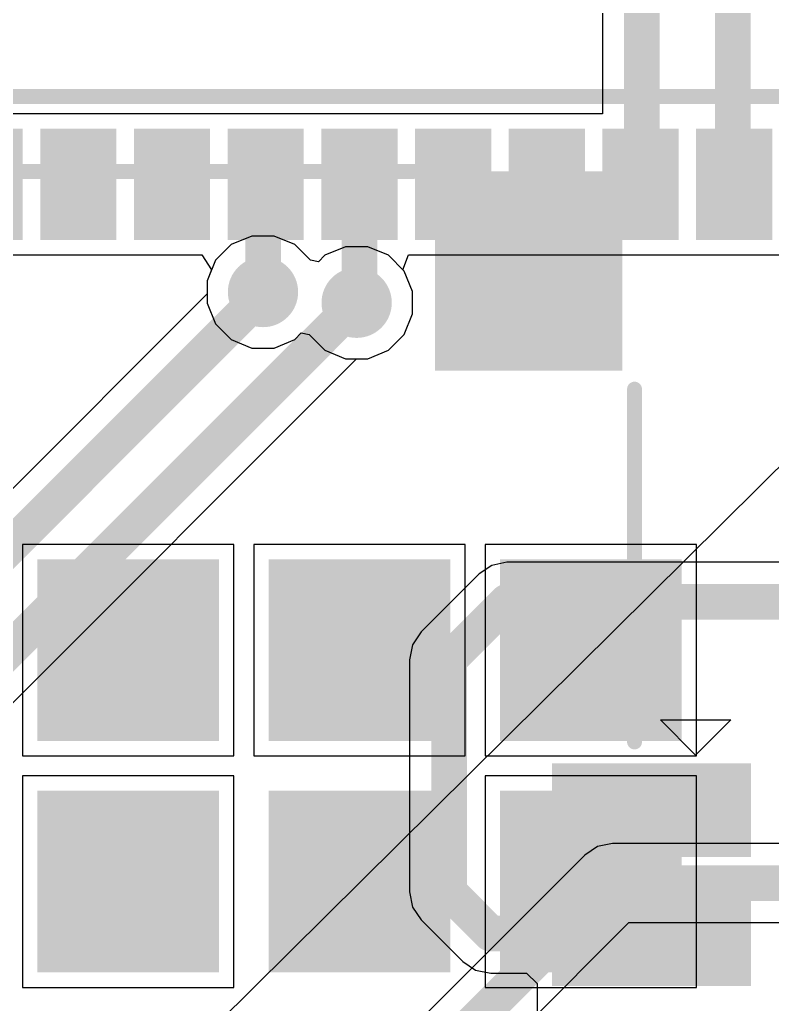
# Model space of a CAD drawing. Header units: inches. Extents: x 0 to 5376, y 0 to 5416.
# Drawn here: x 10.08 to 16.5, y 101.58 to 109.98 of the extents above; entities that cross this region are included whole.
import ezdxf

# ---------------------------------------------------------------- set-up
doc = ezdxf.new("R2010")
doc.units = ezdxf.units.IN
for name, color, linetype in [('Bottom Layer', 5, 'Continuous'), ('Bottom Overlay', 54, 'Continuous'), ('Bottom Paste', 16, 'Continuous'), ('Bottom Solder', 6, 'Continuous'), ('Layer 1', 16, 'Continuous'), ('Layer 2', 76, 'Continuous'), ('Top Layer', 1, 'Continuous'), ('Top Overlay', 2, 'Continuous'), ('Top Paste', 8, 'Continuous'), ('Top Solder', 216, 'Continuous'), ('Via Holes', 16, 'Continuous')]:
    doc.layers.add(name, color=color, linetype=linetype)

msp = doc.modelspace()

# ---------------------------------------------------------------- hatches: boundary and pattern name
at = {"layer": 'Bottom Layer'}
for points in [[(13.6704, 107.0383), (13.6704, 108.6383), (15.1704, 108.6383), (15.1704, 107.0383)], [(14.6704, 102.8883), (14.6704, 103.5883), (16.2704, 103.5883), (16.2704, 102.8883)], [(14.6704, 101.7883), (14.6704, 102.4883), (16.2704, 102.4883), (16.2704, 101.7883)]]:
    msp.add_hatch(color=5, dxfattribs=at).paths.add_polyline_path(points)
h = msp.add_hatch(color=5, dxfattribs=at)
edge = h.paths.add_edge_path()
edge.add_arc((12.1528, 107.659), 0.3, 0, 360)
h = msp.add_hatch(color=5, dxfattribs=at)
edge = h.paths.add_edge_path()
edge.add_arc((12.9525, 107.5675), 0.3, 0, 360)
at = {"layer": 'Bottom Paste'}
for points in [[(13.6704, 107.0383), (13.6704, 108.6383), (15.1704, 108.6383), (15.1704, 107.0383)], [(14.6704, 102.8883), (14.6704, 103.5883), (16.2704, 103.5883), (16.2704, 102.8883)], [(14.6704, 101.7883), (14.6704, 102.4883), (16.2704, 102.4883), (16.2704, 101.7883)]]:
    msp.add_hatch(color=16, dxfattribs=at).paths.add_polyline_path(points)
at = {"layer": 'Bottom Solder'}
for points in [[(13.6204, 106.9883), (13.6204, 108.6883), (15.2204, 108.6883), (15.2204, 106.9883)], [(14.6204, 102.8383), (14.6204, 103.6383), (16.3204, 103.6383), (16.3204, 102.8383)], [(14.6204, 101.7383), (14.6204, 102.5383), (16.3204, 102.5383), (16.3204, 101.7383)]]:
    msp.add_hatch(color=6, dxfattribs=at).paths.add_polyline_path(points)
at = {"layer": 'Layer 1'}
h = msp.add_hatch(color=16, dxfattribs=at)
edge = h.paths.add_edge_path()
edge.add_arc((12.1528, 107.659), 0.3, 0, 360)
h = msp.add_hatch(color=16, dxfattribs=at)
edge = h.paths.add_edge_path()
edge.add_arc((12.9525, 107.5675), 0.3, 0, 360)
at = {"layer": 'Layer 2'}
h = msp.add_hatch(color=76, dxfattribs=at)
edge = h.paths.add_edge_path()
edge.add_arc((12.1528, 107.659), 0.3, 0, 360)
h = msp.add_hatch(color=76, dxfattribs=at)
edge = h.paths.add_edge_path()
edge.add_arc((12.9525, 107.5675), 0.3, 0, 360)
at = {"layer": 'Top Layer'}
for points in [[(10.3016, 108.1531), (10.3016, 109.0031), (10.8516, 109.0031), (10.8516, 108.1531)], [(11.1014, 108.1531), (11.1014, 109.0031), (11.6514, 109.0031), (11.6514, 108.1531)], [(11.9015, 108.1531), (11.9015, 109.0031), (12.4515, 109.0031), (12.4515, 108.1531)], [(13.2514, 109.0031), (13.2514, 108.1531), (12.7013, 108.1531), (12.7013, 109.0031)], [(14.0515, 109.0031), (14.0515, 108.1531), (13.5014, 108.1531), (13.5014, 109.0031)], [(14.8513, 109.0031), (14.8513, 108.1531), (14.3013, 108.1531), (14.3013, 109.0031)], [(15.6514, 109.0031), (15.6514, 108.1531), (15.1014, 108.1531), (15.1014, 109.0031)], [(16.4515, 109.0031), (16.4515, 108.1531), (15.9015, 108.1531), (15.9015, 109.0031)], [(10.2765, 103.878), (10.2765, 105.328), (11.7265, 105.328), (11.7265, 103.878)], [(12.2513, 103.878), (12.2513, 105.328), (13.7014, 105.328), (13.7014, 103.878)], [(14.2265, 103.878), (14.2265, 105.328), (15.6765, 105.328), (15.6765, 103.878)], [(10.2765, 101.9032), (10.2765, 103.3532), (11.7265, 103.3532), (11.7265, 101.9032)], [(12.2513, 101.9032), (12.2513, 103.3532), (13.7014, 103.3532), (13.7014, 101.9032)], [(14.2265, 101.9032), (14.2265, 103.3532), (15.6765, 103.3532), (15.6765, 101.9032)]]:
    msp.add_hatch(color=1, dxfattribs=at).paths.add_polyline_path(points)
h = msp.add_hatch(color=1, dxfattribs=at)
edge = h.paths.add_edge_path()
edge.add_arc((12.1528, 107.659), 0.3, 0, 360)
h = msp.add_hatch(color=1, dxfattribs=at)
edge = h.paths.add_edge_path()
edge.add_arc((12.9525, 107.5675), 0.3, 0, 360)
at = {"layer": 'Top Paste'}
for points in [[(10.3016, 108.1531), (10.3016, 109.0031), (10.8516, 109.0031), (10.8516, 108.1531)], [(11.1014, 108.1531), (11.1014, 109.0031), (11.6514, 109.0031), (11.6514, 108.1531)], [(11.9015, 108.1531), (11.9015, 109.0031), (12.4515, 109.0031), (12.4515, 108.1531)], [(13.2514, 109.0031), (13.2514, 108.1531), (12.7013, 108.1531), (12.7013, 109.0031)], [(14.0515, 109.0031), (14.0515, 108.1531), (13.5014, 108.1531), (13.5014, 109.0031)], [(14.8513, 109.0031), (14.8513, 108.1531), (14.3013, 108.1531), (14.3013, 109.0031)], [(15.6514, 109.0031), (15.6514, 108.1531), (15.1014, 108.1531), (15.1014, 109.0031)], [(16.4515, 109.0031), (16.4515, 108.1531), (15.9015, 108.1531), (15.9015, 109.0031)], [(10.2765, 103.878), (10.2765, 105.328), (11.7265, 105.328), (11.7265, 103.878)], [(12.2513, 103.878), (12.2513, 105.328), (13.7014, 105.328), (13.7014, 103.878)], [(14.2265, 103.878), (14.2265, 105.328), (15.6765, 105.328), (15.6765, 103.878)], [(10.2765, 101.9032), (10.2765, 103.3532), (11.7265, 103.3532), (11.7265, 101.9032)], [(12.2513, 101.9032), (12.2513, 103.3532), (13.7014, 103.3532), (13.7014, 101.9032)], [(14.2265, 101.9032), (14.2265, 103.3532), (15.6765, 103.3532), (15.6765, 101.9032)]]:
    msp.add_hatch(color=8, dxfattribs=at).paths.add_polyline_path(points)
at = {"layer": 'Top Solder'}
for points in [[(9.4512, 108.1031), (9.4512, 109.0532), (10.1012, 109.0532), (10.1012, 108.1031)], [(10.2515, 108.1031), (10.2515, 109.0532), (10.9016, 109.0532), (10.9016, 108.1031)], [(11.0514, 108.1031), (11.0514, 109.0532), (11.7014, 109.0532), (11.7014, 108.1031)], [(11.8515, 108.1031), (11.8515, 109.0532), (12.5015, 109.0532), (12.5015, 108.1031)], [(13.3014, 109.0532), (13.3014, 108.1031), (12.6513, 108.1031), (12.6513, 109.0532)], [(14.1015, 109.0532), (14.1015, 108.1031), (13.4514, 108.1031), (13.4514, 109.0532)], [(14.9013, 109.0532), (14.9013, 108.1031), (14.2513, 108.1031), (14.2513, 109.0532)], [(15.7014, 109.0532), (15.7014, 108.1031), (15.0514, 108.1031), (15.0514, 109.0532)], [(16.5015, 109.0532), (16.5015, 108.1031), (15.8515, 108.1031), (15.8515, 109.0532)], [(10.2265, 103.828), (10.2265, 105.3781), (11.7765, 105.3781), (11.7765, 103.828)], [(12.2013, 103.828), (12.2013, 105.3781), (13.7514, 105.3781), (13.7514, 103.828)], [(14.1764, 103.828), (14.1764, 105.3781), (15.7265, 105.3781), (15.7265, 103.828)], [(10.2265, 101.8532), (10.2265, 103.4032), (11.7765, 103.4032), (11.7765, 101.8532)], [(12.2013, 101.8532), (12.2013, 103.4032), (13.7514, 103.4032), (13.7514, 101.8532)], [(14.1764, 101.8532), (14.1764, 103.4032), (15.7265, 103.4032), (15.7265, 101.8532)]]:
    msp.add_hatch(color=216, dxfattribs=at).paths.add_polyline_path(points)
at = {"layer": 'Via Holes'}
h = msp.add_hatch(color=7, dxfattribs=at)
edge = h.paths.add_edge_path()
edge.add_arc((12.1528, 107.659), 0.15, 0, 360)
h = msp.add_hatch(color=7, dxfattribs=at)
edge = h.paths.add_edge_path()
edge.add_arc((12.9525, 107.5675), 0.15, 0, 360)

# ---------------------------------------------------------------- linework, layer by layer
at = {"layer": 'Bottom Layer'}
for p, q in [((12.0577, 108.1368), (11.8821, 108.0641)), ((12.2478, 108.1368), (12.0577, 108.1368)), ((12.4234, 108.0641), (12.2478, 108.1368)), ((11.8821, 108.0641), (11.7477, 107.9297)), ((12.5578, 107.9297), (12.4234, 108.0641)), ((12.6818, 107.9725), (12.6255, 107.9162)), ((12.8574, 108.0453), (12.6818, 107.9725)), ((13.0475, 108.0453), (12.8574, 108.0453)), ((13.2231, 107.9725), (13.0475, 108.0453)), ((13.3575, 107.8381), (13.2231, 107.9725)), ((11.7477, 107.9297), (11.675, 107.7541)), ((12.6255, 107.9162), (12.5578, 107.9297)), ((13.4303, 107.6625), (13.3575, 107.8381)), ((11.675, 107.7541), (11.675, 107.564)), ((13.4303, 107.4724), (13.4303, 107.6625)), ((11.675, 107.564), (11.7477, 107.3884)), ((13.3575, 107.2968), (13.4303, 107.4724)), ((11.7477, 107.3884), (11.8821, 107.254)), ((12.4234, 107.254), (12.4798, 107.3103)), ((12.4798, 107.3103), (12.5474, 107.2968)), ((12.5474, 107.2968), (12.6818, 107.1624)), ((13.2231, 107.1624), (13.3575, 107.2968)), ((11.8821, 107.254), (12.0577, 107.1812)), ((12.2478, 107.1812), (12.4234, 107.254)), ((12.0577, 107.1812), (12.2478, 107.1812)), ((12.6818, 107.1624), (12.8574, 107.0897)), ((13.0475, 107.0897), (13.2231, 107.1624)), ((12.8574, 107.0897), (13.0475, 107.0897)), ((14.1074, 105.3268), (13.9981, 105.2539)), ((14.2362, 105.3525), (14.1074, 105.3268)), ((16.7021, 105.3525), (14.2362, 105.3525)), ((13.9981, 105.2539), (13.5033, 104.7591)), ((13.5033, 104.7591), (13.4304, 104.6498)), ((13.4304, 104.6498), (13.4047, 104.521)), ((13.4047, 104.521), (13.4047, 102.5398)), ((13.4047, 102.5398), (13.4304, 102.411)), ((13.4304, 102.411), (13.5033, 102.3017)), ((13.5033, 102.3017), (13.8589, 101.9461)), ((13.8589, 101.9461), (13.9682, 101.8732)), ((13.9682, 101.8732), (14.097, 101.8475)), ((14.097, 101.8475), (14.4028, 101.8475)), ((14.4028, 101.8475), (14.4926, 101.7577)), ((14.4926, 101.7577), (14.4926, 101.6105)), ((14.4926, 101.6105), (14.4926, 101.4835))]:
    msp.add_line(p, q, dxfattribs=at)
for points in [[(13.7414, 104.521, 0.3048, 0.3048, 0), (14.2362, 105.0158, 0.3048, 0.3048, 0)], [(14.2362, 105.0158, 0.3048, 0.3048, 0), (17.0942, 105.0158, 0.3048, 0.3048, 0)], [(13.7414, 102.5398, 0.3048, 0.3048, 0), (13.7414, 104.521, 0.3048, 0.3048, 0)], [(13.7414, 102.5398, 0.3048, 0.3048, 0), (14.097, 102.1842, 0.3048, 0.3048, 0)], [(14.097, 102.1842, 0.3048, 0.3048, 0), (15.4245, 102.1842, 0.3048, 0.3048, 0)], [(15.4245, 102.1842, 0.3048, 0.3048, 0), (15.4704, 102.1383, 0.3048, 0.3048, 0)]]:
    msp.add_lwpolyline(points, format="xyseb", dxfattribs=at)
for points in [[(14.16, 105.0158, 0.1524, 0.1524, 1), (14.3124, 105.0158, 0.1524, 0.1524, 1)], [(14.16, 105.0158, 0.1524, 0.1524, 1), (14.3124, 105.0158, 0.1524, 0.1524, 1)], [(13.6652, 104.521, 0.1524, 0.1524, 1), (13.8176, 104.521, 0.1524, 0.1524, 1)], [(13.6652, 104.521, 0.1524, 0.1524, 1), (13.8176, 104.521, 0.1524, 0.1524, 1)], [(13.6652, 102.5398, 0.1524, 0.1524, 1), (13.8176, 102.5398, 0.1524, 0.1524, 1)], [(13.6652, 102.5398, 0.1524, 0.1524, 1), (13.8176, 102.5398, 0.1524, 0.1524, 1)], [(14.0208, 102.1842, 0.1524, 0.1524, 1), (14.1732, 102.1842, 0.1524, 0.1524, 1)], [(14.0208, 102.1842, 0.1524, 0.1524, 1), (14.1732, 102.1842, 0.1524, 0.1524, 1)], [(15.3483, 102.1842, 0.1524, 0.1524, 1), (15.5007, 102.1842, 0.1524, 0.1524, 1)], [(15.3483, 102.1842, 0.1524, 0.1524, 1), (15.5007, 102.1842, 0.1524, 0.1524, 1)], [(15.3942, 102.1383, 0.1524, 0.1524, 1), (15.5466, 102.1383, 0.1524, 0.1524, 1)]]:
    msp.add_lwpolyline(points, format="xyseb", close=True, dxfattribs=at)
at = {"layer": 'Bottom Overlay'}
for p, q in [((15.8468, 103.7079), (15.5468, 104.0079)), ((15.5468, 104.0079), (16.1468, 104.0079)), ((16.1468, 104.0079), (15.8468, 103.7079))]:
    msp.add_line(p, q, dxfattribs=at)
for points in [[(6.5016, 108.6883, 0.127, 0.127, 0), (13.4448, 108.6883, 0.127, 0.127, 0)], [(15.3254, 103.8195, 0.127, 0.127, 0), (15.3254, 106.8303, 0.127, 0.127, 0)]]:
    msp.add_lwpolyline(points, format="xyseb", dxfattribs=at)
for points in [[(13.413, 108.6883, 0.0635, 0.0635, 1), (13.4765, 108.6883, 0.0635, 0.0635, 1)], [(15.2936, 106.8303, 0.0635, 0.0635, 1), (15.3571, 106.8303, 0.0635, 0.0635, 1)], [(15.2936, 103.8195, 0.0635, 0.0635, 1), (15.3571, 103.8195, 0.0635, 0.0635, 1)]]:
    msp.add_lwpolyline(points, format="xyseb", close=True, dxfattribs=at)
at = {"layer": 'Layer 1'}
for p, q in [((12.0577, 108.1368), (11.8821, 108.0641)), ((12.2478, 108.1368), (12.0577, 108.1368)), ((12.4234, 108.0641), (12.2478, 108.1368)), ((11.8821, 108.0641), (11.7477, 107.9297)), ((12.5578, 107.9297), (12.4234, 108.0641)), ((12.6818, 107.9725), (12.6255, 107.9162)), ((12.8574, 108.0453), (12.6818, 107.9725)), ((13.0475, 108.0453), (12.8574, 108.0453)), ((13.2231, 107.9725), (13.0475, 108.0453)), ((13.3575, 107.8381), (13.2231, 107.9725)), ((11.7477, 107.9297), (11.675, 107.7541)), ((12.6255, 107.9162), (12.5578, 107.9297)), ((13.4303, 107.6625), (13.3575, 107.8381)), ((11.675, 107.7541), (11.675, 107.564)), ((13.4303, 107.4724), (13.4303, 107.6625)), ((11.675, 107.564), (11.7477, 107.3884)), ((13.3575, 107.2968), (13.4303, 107.4724)), ((11.7477, 107.3884), (11.8821, 107.254)), ((12.4234, 107.254), (12.4798, 107.3103)), ((12.4798, 107.3103), (12.5474, 107.2968)), ((12.5474, 107.2968), (12.6818, 107.1624)), ((13.2231, 107.1624), (13.3575, 107.2968)), ((11.8821, 107.254), (12.0577, 107.1812)), ((12.2478, 107.1812), (12.4234, 107.254)), ((12.0577, 107.1812), (12.2478, 107.1812)), ((12.6818, 107.1624), (12.8574, 107.0897)), ((13.0475, 107.0897), (13.2231, 107.1624)), ((12.8574, 107.0897), (13.0475, 107.0897))]:
    msp.add_line(p, q, dxfattribs=at)
at = {"layer": 'Layer 2'}
for p, q in [((12.0577, 108.1368), (11.8821, 108.0641)), ((12.2478, 108.1368), (12.0577, 108.1368)), ((12.4234, 108.0641), (12.2478, 108.1368)), ((11.8821, 108.0641), (11.7477, 107.9297)), ((12.5578, 107.9297), (12.4234, 108.0641)), ((12.6818, 107.9725), (12.6255, 107.9162)), ((12.8574, 108.0453), (12.6818, 107.9725)), ((13.0475, 108.0453), (12.8574, 108.0453)), ((13.2231, 107.9725), (13.0475, 108.0453)), ((13.3575, 107.8381), (13.2231, 107.9725)), ((11.7477, 107.9297), (11.675, 107.7541)), ((12.6255, 107.9162), (12.5578, 107.9297)), ((13.4303, 107.6625), (13.3575, 107.8381)), ((11.675, 107.7541), (11.675, 107.6435)), ((11.675, 107.6435), (8.4995, 104.4681)), ((13.4303, 107.4724), (13.4303, 107.6625)), ((13.3575, 107.2968), (13.4303, 107.4724)), ((13.2231, 107.1624), (13.3575, 107.2968)), ((13.0475, 107.0897), (13.2231, 107.1624)), ((9.7347, 103.8735), (12.9508, 107.0897)), ((12.9508, 107.0897), (13.0475, 107.0897)), ((15.0093, 102.9268), (14.9001, 102.8538)), ((15.1381, 102.9524), (15.0093, 102.9268)), ((16.7023, 102.9524), (15.1381, 102.9524)), ((14.9001, 102.8538), (11.9445, 99.8983)), ((12.5193, 99.5207), (15.2776, 102.2791)), ((15.2776, 102.2791), (16.7552, 102.2791))]:
    msp.add_line(p, q, dxfattribs=at)
for points in [[(8.7376, 104.23, 0.3048, 0.3048, 0), (12.1528, 107.6452, 0.3048, 0.3048, 0)], [(9.398, 104.013, 0.3048, 0.3048, 0), (12.9525, 107.5675, 0.3048, 0.3048, 0)], [(12.1826, 99.6602, 0.3048, 0.3048, 0), (15.1381, 102.6157, 0.3048, 0.3048, 0)], [(15.1381, 102.6157, 0.3048, 0.3048, 0), (17.0942, 102.6157, 0.3048, 0.3048, 0)]]:
    msp.add_lwpolyline(points, format="xyseb", dxfattribs=at)
for points in [[(12.0766, 107.6452, 0.1524, 0.1524, 1), (12.229, 107.6452, 0.1524, 0.1524, 1)], [(12.8763, 107.5675, 0.1524, 0.1524, 1), (13.0287, 107.5675, 0.1524, 0.1524, 1)], [(15.0619, 102.6157, 0.1524, 0.1524, 1), (15.2143, 102.6157, 0.1524, 0.1524, 1)], [(15.0619, 102.6157, 0.1524, 0.1524, 1), (15.2143, 102.6157, 0.1524, 0.1524, 1)]]:
    msp.add_lwpolyline(points, format="xyseb", close=True, dxfattribs=at)
at = {"layer": 'Top Layer'}
for p, q in [((15.0509, 110.2018), (15.0509, 109.1809)), ((15.0509, 109.1809), (8.5236, 109.1809)), ((8.5236, 107.9753), (11.6292, 107.9753)), ((11.6292, 107.9753), (11.714, 107.8483)), ((13.3473, 107.8483), (13.3958, 107.9753)), ((13.3958, 107.9753), (17.2444, 107.9753)), ((11.714, 107.8483), (11.675, 107.7541)), ((13.3575, 107.8381), (13.3473, 107.8483)), ((13.4303, 107.6625), (13.3575, 107.8381)), ((11.675, 107.7541), (11.675, 107.564)), ((13.4303, 107.4724), (13.4303, 107.6625)), ((11.675, 107.564), (11.7477, 107.3884)), ((13.3575, 107.2968), (13.4303, 107.4724)), ((11.7477, 107.3884), (11.8821, 107.254)), ((12.4234, 107.254), (12.4798, 107.3103)), ((12.4798, 107.3103), (12.5474, 107.2968)), ((12.5474, 107.2968), (12.6818, 107.1624)), ((13.2231, 107.1624), (13.3575, 107.2968)), ((11.8821, 107.254), (12.0577, 107.1812)), ((12.2478, 107.1812), (12.4234, 107.254)), ((12.0577, 107.1812), (12.2478, 107.1812)), ((12.6818, 107.1624), (12.8574, 107.0897)), ((13.0475, 107.0897), (13.2231, 107.1624)), ((12.8574, 107.0897), (13.0475, 107.0897)), ((11.9043, 105.5058), (10.0987, 105.5058)), ((10.0987, 105.5058), (10.0987, 103.7002)), ((11.9043, 103.7002), (11.9043, 105.5058)), ((13.8792, 105.5058), (12.0735, 105.5058)), ((12.0735, 105.5058), (12.0735, 103.7002)), ((13.8792, 103.7002), (13.8792, 105.5058)), ((15.8543, 105.5058), (14.0487, 105.5058)), ((14.0487, 105.5058), (14.0487, 103.7002)), ((15.8543, 103.7002), (15.8543, 105.5058)), ((10.0987, 103.7002), (11.9043, 103.7002)), ((12.0735, 103.7002), (13.8792, 103.7002)), ((14.0487, 103.7002), (15.8543, 103.7002)), ((11.9043, 103.531), (10.0987, 103.531)), ((10.0987, 103.531), (10.0987, 101.7254)), ((11.9043, 101.7254), (11.9043, 103.531)), ((15.8543, 103.531), (14.0487, 103.531)), ((14.0487, 103.531), (14.0487, 101.7254)), ((15.8543, 101.7254), (15.8543, 103.531)), ((10.0987, 101.7254), (11.9043, 101.7254)), ((14.0487, 101.7254), (15.8543, 101.7254))]:
    msp.add_line(p, q, dxfattribs=at)
for points in [[(15.3875, 108.5893, 0.3048, 0.3048, 0), (15.3875, 110.5408, 0.3048, 0.3048, 0)], [(16.1653, 108.5893, 0.3048, 0.3048, 0), (16.1653, 110.5408, 0.3048, 0.3048, 0)], [(12.1537, 108.5553, 0.3048, 0.3048, 0), (12.1765, 108.5781, 0.3048, 0.3048, 0)], [(12.9764, 107.5914, 0.3048, 0.3048, 0), (12.9764, 108.5781, 0.3048, 0.3048, 0)], [(15.3764, 108.5781, 0.3048, 0.3048, 0), (15.3875, 108.5893, 0.3048, 0.3048, 0)], [(16.1653, 108.5893, 0.3048, 0.3048, 0), (16.1765, 108.5781, 0.3048, 0.3048, 0)], [(12.1537, 107.659, 0.3048, 0.3048, 0), (12.1537, 108.5553, 0.3048, 0.3048, 0)], [(12.1528, 107.659, 0.3048, 0.3048, 0), (12.1537, 107.659, 0.3048, 0.3048, 0)], [(12.9525, 107.5675, 0.3048, 0.3048, 0), (12.9764, 107.5914, 0.3048, 0.3048, 0)]]:
    msp.add_lwpolyline(points, format="xyseb", dxfattribs=at)
for points in [[(12.1003, 108.5781, 0.1524, 0.1524, 1), (12.2527, 108.5781, 0.1524, 0.1524, 1)], [(12.9002, 108.5781, 0.1524, 0.1524, 1), (13.0526, 108.5781, 0.1524, 0.1524, 1)], [(15.3002, 108.5781, 0.1524, 0.1524, 1), (15.4526, 108.5781, 0.1524, 0.1524, 1)], [(15.3113, 108.5893, 0.1524, 0.1524, 1), (15.4637, 108.5893, 0.1524, 0.1524, 1)], [(15.3113, 108.5893, 0.1524, 0.1524, 1), (15.4637, 108.5893, 0.1524, 0.1524, 1)], [(16.0891, 108.5893, 0.1524, 0.1524, 1), (16.2415, 108.5893, 0.1524, 0.1524, 1)], [(16.0891, 108.5893, 0.1524, 0.1524, 1), (16.2415, 108.5893, 0.1524, 0.1524, 1)], [(16.1003, 108.5781, 0.1524, 0.1524, 1), (16.2527, 108.5781, 0.1524, 0.1524, 1)], [(12.0775, 108.5553, 0.1524, 0.1524, 1), (12.2299, 108.5553, 0.1524, 0.1524, 1)], [(12.0775, 108.5553, 0.1524, 0.1524, 1), (12.2299, 108.5553, 0.1524, 0.1524, 1)], [(12.0766, 107.659, 0.1524, 0.1524, 1), (12.229, 107.659, 0.1524, 0.1524, 1)], [(12.0775, 107.659, 0.1524, 0.1524, 1), (12.2299, 107.659, 0.1524, 0.1524, 1)], [(12.0775, 107.659, 0.1524, 0.1524, 1), (12.2299, 107.659, 0.1524, 0.1524, 1)], [(12.8763, 107.5675, 0.1524, 0.1524, 1), (13.0287, 107.5675, 0.1524, 0.1524, 1)], [(12.9002, 107.5914, 0.1524, 0.1524, 1), (13.0526, 107.5914, 0.1524, 0.1524, 1)], [(12.9002, 107.5914, 0.1524, 0.1524, 1), (13.0526, 107.5914, 0.1524, 0.1524, 1)]]:
    msp.add_lwpolyline(points, format="xyseb", close=True, dxfattribs=at)
at = {"layer": 'Top Overlay'}
msp.add_lwpolyline([(5.9764, 109.3281, 0.127, 0.127, 0), (18.6764, 109.3281, 0.127, 0.127, 0)], format="xyseb", dxfattribs=at)
at = {"layer": 'Top Solder'}
msp.add_line((11.7647, 101.4163), (5375.9172, 5416.3485), dxfattribs=at)

doc.saveas('drawing.dxf')
